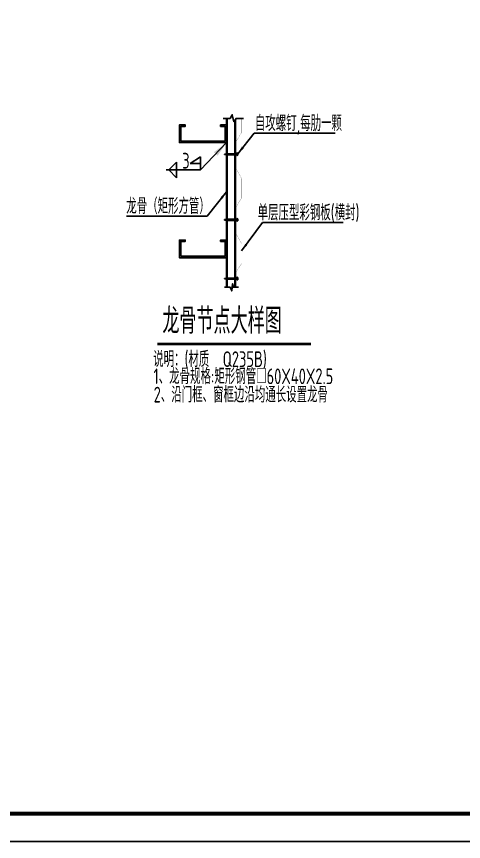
# Model space of a CAD drawing. Extents: x 180850 to 1399066, y 113487 to 334416.
# Drawn here: x 1249221 to 1266297, y 136123 to 167623 of the extents above; entities that cross this region are included whole.
import ezdxf

# ---------------------------------------------------------------- set-up
doc = ezdxf.new("R2010")
doc.units = 0
doc.header["$LTSCALE"] = 1000
for name, color, linetype in [('AXIS', 3, 'Continuous'), ('DIM_SYMB', 3, 'Continuous'), ('LT', 27, 'Continuous'), ('PUB_TEXT', 7, 'Continuous'), ('PUB_TITLE', 4, 'Continuous'), ('TEXT', 7, 'Continuous'), ('WELD', 7, 'Continuous')]:
    doc.layers.add(name, color=color, linetype=linetype)
doc.styles.add('_TCH_DIM_T3', font='SIMPLEX', dxfattribs={"width": 0.705882, "bigfont": 'GBCBIG'})
doc.styles.get("Standard").update_dxf_attribs({"font": 'gbenor.shx', "bigfont": 'gbcbig.shx'})
doc.styles.add('标准字体', font='tssdeng.shx', dxfattribs={"width": 0.7, "bigfont": 'tssdchn.shx'})
doc.dimstyles.new('TCH-200-1', dxfattribs={"dimtxt": 595, "dimasz": 200, "dimexe": 500, "dimexo": 600, "dimgap": 252.5, "dimtad": 1, "dimdec": 0, "dimzin": 0, "dimdsep": 46, "dimtxsty": '_TCH_DIM_T3', "dimblk": 'ARCHTICK', "dimcen": 0.09, "dimclrd": 3, "dimclre": 3, "dimclrt": 7, "dimazin": 2, "dimtfac": 1, "dimtdec": 0, "dimtix": 1, "dimtmove": 2, "dimatfit": 3, "dimfxl": 1, "dimtolj": 1, "dimtzin": 0, "dimarcsym": 0})
doc.dimstyles.new('TSSD_LEADER_STYLE_600.0', dxfattribs={"dimtxt": 0.18, "dimasz": 600, "dimexe": 0.18, "dimexo": 0.0625, "dimgap": 0.09, "dimtad": 0, "dimtih": 1, "dimtoh": 1, "dimdec": 4, "dimzin": 0, "dimdsep": 46, "dimtxsty": 'Standard', "dimcen": 0.09, "dimadec": 0, "dimazin": 0, "dimtfac": 1, "dimtdec": 4, "dimtofl": 0, "dimtmove": 0, "dimatfit": 3, "dimfxl": 1, "dimtolj": 1, "dimtzin": 0, "dimarcsym": 0})

# ---------------------------------------------------------------- blocks, each defined once
blk = doc.blocks.new('_WELD001')
at = {"linetype": 'ByBlock'}
h = blk.add_hatch(color=0, dxfattribs=at)
h.paths.add_polyline_path([(0.8, 0.5), (0, 1), (0, 0.5)], flags=16)
edge = h.paths.add_edge_path()
edge.add_line((0.8, 0.5), (0, 1))
edge.add_line((0, 0.5), (0.8, 0.5))
edge.add_line((0, 0), (0, 1))
at = {"color": 0, "linetype": 'ByBlock'}
for p, q in [((0, 0), (0, 1)), ((0.8, 0.5), (0, 1)), ((0, 0.5), (0.8, 0.5))]:
    blk.add_line(p, q, dxfattribs=at)
blk = doc.blocks.new('_WELD004')
at = {"color": 0, "linetype": 'ByBlock'}
for p, q in [((0, 1), (1, 0)), ((0, 0), (0, 1))]:
    blk.add_line(p, q, dxfattribs=at)
blk = doc.blocks.new('_ArchTick')
at = {"color": 0, "linetype": 'ByBlock', "const_width": 0.4}
blk.add_lwpolyline([(-0.5, -0.5), (0.5, 0.5)], dxfattribs=at)
blk = doc.blocks.new('*X373')
at = {"color": 0}
for p, q in [((903710.7, -307545.5), (903713.7, -307542.6)), ((903710.7, -307554.3), (903716.7, -307548.3)), ((903710.7, -307563.2), (903716.7, -307557.2)), ((903710.7, -307572), (903716.7, -307566)), ((903710.7, -307580.9), (903716.7, -307574.9)), ((903710.7, -307589.7), (903716.7, -307583.7)), ((903710.7, -307598.5), (903716.7, -307592.5)), ((903712.2, -307606), (903716.1, -307602))]:
    blk.add_line(p, q, dxfattribs=at)
blk = doc.blocks.new('AUDIT_I_040821143925-1')
at = {"linetype": 'Continuous', "ltscale": 20, "xscale": -0.899999999919668, "yscale": 0.8999999999068677, "zscale": 0.9, "rotation": 269.9996944201824}
blk.add_blockref('*X373', (276843.2, -813343.8), dxfattribs=at)
blk = doc.blocks.new('GD')
at = {"linetype": 'Continuous', "ltscale": 20}
for p, q in [((0, 1.3), (15, 3.6)), ((0, -1.3), (0, 1.3)), ((15, 3.6), (137.5, 3.6)), ((108.1, -3.6), (108.1, 3.6)), ((137.5, -9.7), (137.5, 9.7)), ((137.5, 9.7), (140.8, 9.7)), ((140.8, -9.7), (140.8, 9.7)), ((148.5, 7.5), (140.8, 7.5)), ((148.5, 3.4), (140.8, 3.4)), ((150, -5.5), (150, 5.4)), ((0, -1.3), (15, -3.6)), ((15, -3.6), (137.5, -3.6)), ((137.5, -9.7), (140.8, -9.7)), ((148.5, -3.4), (140.8, -3.4)), ((148.5, -7.5), (140.8, -7.5))]:
    blk.add_line(p, q, dxfattribs=at)
blk.add_ellipse((148.5, 5.4), major_axis=(0, 2.08), ratio=0.698493, start_param=3.141597, end_param=6.28319, dxfattribs=at)
at = {"linetype": 'Continuous', "ltscale": 20, "extrusion": (0, 0, -1)}
for centre, major_axis, ratio, start_param, end_param in [((148.5, 0), (0, 3.37), 0.429967, -0.000017, 3.141602), ((148.5, -5.5), (0, 2.08), 0.698493, -0.000005, 3.141588)]:
    blk.add_ellipse(centre, major_axis=major_axis, ratio=ratio, start_param=start_param, end_param=end_param, dxfattribs=at)
at = {"layer": 'PUB_TEXT', "xscale": 1.825602383585646, "yscale": 1.341960000107064, "zscale": 1.34196}
blk.add_blockref('AUDIT_I_040821143925-1', (0, 0), dxfattribs=at)

msp = doc.modelspace()

# ---------------------------------------------------------------- linework, layer by layer
at = {"const_width": 6, "elevation": -86.05}
msp.add_lwpolyline([(1257601.46, 157287.27), (1257601.46, 157846.39), (1257820.81, 158199.68), (1257820.81, 158947.71), (1257601.46, 159341.53), (1257601.46, 160341.65), (1257817.2, 160692.11), (1257817.2, 161440.14), (1257597.84, 161833.96), (1257597.84, 162834.08), (1257817.2, 163187.36), (1257817.2, 163732.81)], dxfattribs=at)
at = {"layer": 'DIM_SYMB', "const_width": 105}
msp.add_lwpolyline([(1254598.44, 155122.94), (1260474.97, 155122.94)], dxfattribs=at)
at = {"layer": 'LT'}
for points in [[(1257894.94, 163732.81), (1257610.23, 163732.81), (1257526.69, 163602.5), (1257462.85, 163872.07), (1257379.01, 163732.81), (1257111.41, 163732.81)], [(1257245.21, 157287.27), (1257245.21, 163732.81)], [(1257265.21, 157287.27), (1257265.21, 163732.81)], [(1257562.68, 163658.64), (1257562.68, 157287.27)], [(1257582.68, 163689.84), (1257582.68, 157287.27)], [(1257702.49, 157287.27), (1257510.03, 157287.27), (1257475.49, 157417.57), (1257445.44, 157148.01), (1257379.01, 157287.27), (1257164.05, 157287.27)]]:
    msp.add_lwpolyline(points, dxfattribs=at)
for points in [[(1255501.64, 162863.54), (1257188.97, 162863.54), (1257188.97, 163425.98), (1257020.24, 163425.98), (1257020.24, 163482.23), (1257245.21, 163482.23), (1257245.21, 162807.29), (1255445.39, 162807.29), (1255445.39, 163482.23), (1255670.37, 163482.23), (1255670.37, 163425.98), (1255501.64, 163425.98)], [(1255501.64, 158470.25), (1257188.97, 158470.25), (1257188.97, 159032.7), (1257020.24, 159032.7), (1257020.24, 159088.94), (1257245.21, 159088.94), (1257245.21, 158414.01), (1255445.39, 158414.01), (1255445.39, 159088.94), (1255670.37, 159088.94), (1255670.37, 159032.7), (1255501.64, 159032.7)]]:
    msp.add_lwpolyline(points, close=True, dxfattribs=at)
at = {"layer": 'PUB_TITLE'}
msp.add_lwpolyline([(1194176.07, 199122.83), (1283372.95, 199122.83), (1283372.95, 136122.89), (1194176.07, 136122.89)], close=True, dxfattribs=at)
at = {"layer": 'PUB_TITLE', "const_width": 159.09}
msp.add_lwpolyline([(1196827.58, 137183.5), (1196827.58, 198062.23), (1282312.35, 198062.23), (1282312.35, 137183.5)], close=True, dxfattribs=at)
at = {"layer": 'WELD'}
msp.add_line((1256250.3, 161766.25), (1254938.29, 161766.25), dxfattribs=at)

# ---------------------------------------------------------------- block references
at = {"layer": 'PUB_TEXT', "xscale": -3.374662497866666, "yscale": 5.624437499995111, "zscale": 5.624437499999999, "rotation": 180}
for p in [(1257171.08, 162365.14, -86.05), (1257171.08, 159860, -86.05), (1257171.08, 157616.74, -86.05)]:
    msp.add_blockref('GD', p, dxfattribs=at)
at = {"layer": 'WELD'}
for name, p, xscale, yscale, zscale in [('_WELD001', (1256250.3, 161766.25), -500.0000000000002, 500.0000000000002, 500.0000000000002), ('_WELD004', (1255338.29, 161766.25), -300.0000000000001, 300.0000000000001, 300.0000000000001)]:
    msp.add_blockref(name, p, dxfattribs=dict(at, xscale=xscale, yscale=yscale, zscale=zscale))
at = {"layer": 'WELD', "xscale": 300.0000000000001, "yscale": 300.0000000000001, "zscale": 300.0000000000001, "rotation": 180}
msp.add_blockref('_WELD004', (1255338.29, 161766.25), dxfattribs=at)

# ---------------------------------------------------------------- texts
at = {"layer": 'PUB_TEXT', "style": '标准字体', "width": 0.7}
msp.add_text('龙骨节点大样图', height=980, dxfattribs=at).set_placement((1254794.07, 155509.76))
at = {"layer": 'TEXT', "style": '标准字体', "width": 0.7}
for s, p in [('自攻螺钉,每肋一颗', (1258325.05, 163247.28)), ('3', (1255552.46, 161816.25)), ('龙骨（矩形方管）', (1253413.54, 160086, -43.03)), ('单层压型彩钢板(横封)', (1258431.62, 159836.28)), ('说明：(材质  Q235B)', (1254442.03, 154238.83)), ('1、龙骨规格:矩形钢管□60X40X2.5', (1254453.21, 153584.74)), ('2、沿门框、窗框边沿均通长设置龙骨', (1254461.01, 152884.39))]:
    msp.add_text(s, height=600, dxfattribs=at).set_placement(p)

# ---------------------------------------------------------------- leaders
at = {"layer": 'AXIS'}
for points in [[(1257677.28, 162384.12), (1258305.69, 163163), (1261387.94, 163163)], [(1257245.21, 160932.85), (1256502.21, 160001.72), (1253419.96, 160001.72)], [(1257820.81, 158673), (1258623.11, 159763.62), (1261705.36, 159763.62)]]:
    msp.add_leader(points, dimstyle='TCH-200-1', override={"dimasz": 300}, dxfattribs=at)
at = {"layer": 'WELD'}
msp.add_leader([(1257245.21, 162807.29), (1256250.3, 161766.25)], dimstyle='TSSD_LEADER_STYLE_600.0', dxfattribs=at)

doc.saveas('drawing.dxf')
